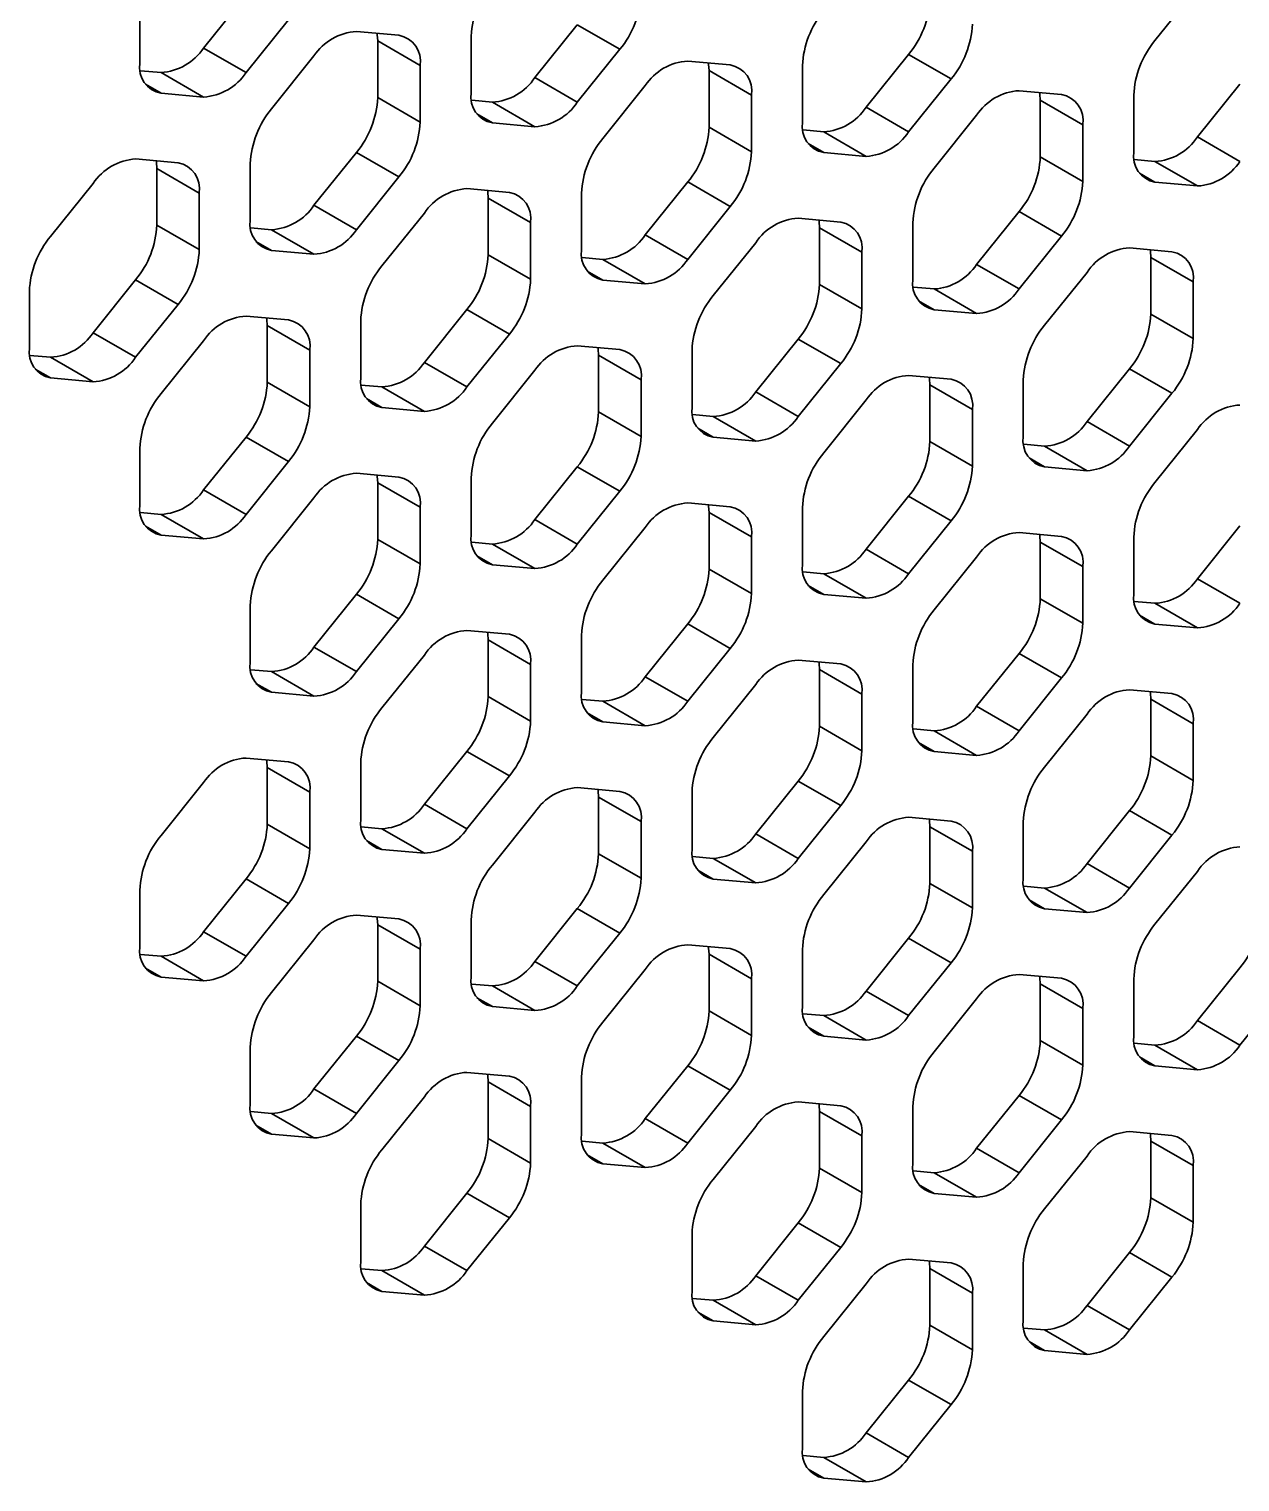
# Model space of a CAD drawing. Header units: millimetres. Extents: x 10 to 515, y -34 to 231.
# Drawn here: x 51.005 to 54.365, y 56.22 to 60.25 of the extents above; entities that cross this region are included whole.
import ezdxf

# ---------------------------------------------------------------- set-up
doc = ezdxf.new("R2010")
doc.units = ezdxf.units.MM

msp = doc.modelspace()

# ---------------------------------------------------------------- linework, layer by layer
at = {"color": 7, "linetype": 'Continuous', "lineweight": 35}
for p, q in [((51.606865, 60.34387), (51.489014, 60.197265)), ((54.24673, 60.364617), (54.128879, 60.218011)), ((51.312237, 60.312718), (51.312237, 60.155575)), ((51.606865, 60.129231), (51.724716, 60.275836)), ((52.526104, 60.261676), (52.408253, 60.115071)), ((52.526104, 60.261676), (52.643955, 60.193642)), ((52.031129, 60.232724), (51.913278, 60.243262)), ((51.972203, 60.216918), (52.090055, 60.148883)), ((51.972203, 60.216918), (51.972203, 60.059774)), ((52.231476, 60.230524), (52.231476, 60.073381)), ((51.489014, 60.197265), (51.606865, 60.129231)), ((51.795427, 60.175228), (51.677576, 60.028622)), ((52.526104, 60.047037), (52.643955, 60.193642)), ((53.445343, 60.179483), (53.327491, 60.032877)), ((53.445343, 60.179483), (53.563194, 60.111449)), ((51.371163, 60.129231), (51.313804, 60.134359)), ((52.090055, 59.99174), (52.090055, 60.148883)), ((52.950368, 60.15053), (52.832517, 60.161068)), ((52.891442, 60.134724), (53.009293, 60.06669)), ((52.891442, 60.134724), (52.891442, 59.97758)), ((53.150715, 60.148331), (53.150715, 59.991187)), ((51.371163, 60.129231), (51.489014, 60.061197)), ((52.408253, 60.115071), (52.526104, 60.047037)), ((52.714666, 60.093034), (52.596814, 59.946428)), ((53.445343, 59.964843), (53.563194, 60.111449)), ((54.364581, 60.097289), (54.24673, 59.950683)), ((51.371163, 60.071734), (51.489014, 60.061197)), ((51.972203, 60.059774), (52.090055, 59.99174)), ((52.290402, 60.047037), (52.233043, 60.052165)), ((53.009293, 59.909546), (53.009293, 60.06669)), ((53.869607, 60.068336), (53.751756, 60.078874)), ((53.810681, 60.05253), (53.928532, 59.984496)), ((53.810681, 60.05253), (53.810681, 59.895387)), ((54.069954, 60.066137), (54.069954, 59.908993)), ((52.290402, 60.047037), (52.408253, 59.979003)), ((53.327491, 60.032877), (53.445343, 59.964843)), ((53.633904, 60.01084), (53.516053, 59.864234)), ((52.290402, 59.98954), (52.408253, 59.979003)), ((52.891442, 59.97758), (53.009293, 59.909546)), ((53.20964, 59.964843), (53.152282, 59.969972)), ((53.928532, 59.827353), (53.928532, 59.984496)), ((53.20964, 59.964843), (53.327491, 59.896809)), ((54.24673, 59.950683), (54.364581, 59.882649)), ((51.418303, 59.878947), (51.300452, 59.889485)), ((51.913278, 59.9079), (51.795427, 59.761294)), ((51.913278, 59.9079), (52.031129, 59.839866)), ((53.20964, 59.907347), (53.327491, 59.896809)), ((53.810681, 59.895387), (53.928532, 59.827353)), ((51.359378, 59.863141), (51.477229, 59.795107)), ((51.359378, 59.863141), (51.359378, 59.705997)), ((51.61865, 59.876747), (51.61865, 59.719604)), ((54.128879, 59.882649), (54.071521, 59.887778)), ((54.128879, 59.882649), (54.24673, 59.814615)), ((51.182601, 59.821451), (51.06475, 59.674845)), ((51.913278, 59.69326), (52.031129, 59.839866)), ((52.832517, 59.825706), (52.714666, 59.6791)), ((52.832517, 59.825706), (52.950368, 59.757672)), ((54.128879, 59.825153), (54.24673, 59.814615)), ((51.477229, 59.637963), (51.477229, 59.795107)), ((52.337542, 59.796753), (52.219691, 59.807291)), ((52.278616, 59.780947), (52.396468, 59.712913)), ((52.278616, 59.780947), (52.278616, 59.623804)), ((52.537889, 59.794554), (52.537889, 59.63741)), ((51.795427, 59.761294), (51.913278, 59.69326)), ((52.10184, 59.739257), (51.983989, 59.592651)), ((52.832517, 59.611066), (52.950368, 59.757672)), ((53.751756, 59.743512), (53.633904, 59.596906)), ((53.751756, 59.743512), (53.869607, 59.675478)), ((51.359378, 59.705997), (51.477229, 59.637963)), ((51.677576, 59.69326), (51.620217, 59.698389)), ((51.677576, 59.69326), (51.795427, 59.625226)), ((52.396468, 59.555769), (52.396468, 59.712913)), ((53.256781, 59.71456), (53.13893, 59.725097)), ((53.197855, 59.698753), (53.315706, 59.630719)), ((53.197855, 59.698753), (53.197855, 59.54161)), ((53.457128, 59.71236), (53.457128, 59.555217)), ((52.714666, 59.6791), (52.832517, 59.611066)), ((53.021079, 59.657063), (52.903227, 59.510458)), ((53.751756, 59.528872), (53.869607, 59.675478)), ((51.677576, 59.635764), (51.795427, 59.625226)), ((52.278616, 59.623804), (52.396468, 59.555769)), ((52.596814, 59.611066), (52.539456, 59.616195)), ((52.596814, 59.611066), (52.714666, 59.543032)), ((53.315706, 59.473576), (53.315706, 59.630719)), ((54.17602, 59.632366), (54.058168, 59.642903)), ((54.117094, 59.616559), (54.234945, 59.548525)), ((54.117094, 59.616559), (54.117094, 59.459416)), ((53.633904, 59.596906), (53.751756, 59.528872)), ((53.940317, 59.574869), (53.822466, 59.428264)), ((51.300452, 59.554123), (51.182601, 59.407517)), ((51.300452, 59.554123), (51.418303, 59.486089)), ((52.596814, 59.55357), (52.714666, 59.543032)), ((53.197855, 59.54161), (53.315706, 59.473576)), ((53.516053, 59.528872), (53.458695, 59.534001)), ((53.516053, 59.528872), (53.633904, 59.460838)), ((54.234945, 59.391382), (54.234945, 59.548525)), ((51.005824, 59.522971), (51.005824, 59.365827)), ((51.300452, 59.339483), (51.418303, 59.486089)), ((51.724716, 59.442977), (51.606865, 59.453514)), ((52.219691, 59.471929), (52.10184, 59.325323)), ((52.219691, 59.471929), (52.337542, 59.403895)), ((53.516053, 59.471376), (53.633904, 59.460838)), ((54.117094, 59.459416), (54.234945, 59.391382)), ((51.182601, 59.407517), (51.300452, 59.339483)), ((51.665791, 59.42717), (51.783642, 59.359136)), ((51.665791, 59.42717), (51.665791, 59.270027)), ((51.925063, 59.440777), (51.925063, 59.283633)), ((51.489014, 59.38548), (51.371163, 59.238874)), ((52.219691, 59.257289), (52.337542, 59.403895)), ((52.643955, 59.360783), (52.526104, 59.37132)), ((53.13893, 59.389735), (53.021079, 59.243129)), ((53.13893, 59.389735), (53.256781, 59.321701)), ((51.06475, 59.339483), (51.007391, 59.344612)), ((51.06475, 59.339483), (51.182601, 59.271449)), ((51.783642, 59.201993), (51.783642, 59.359136)), ((52.10184, 59.325323), (52.219691, 59.257289)), ((52.585029, 59.344976), (52.70288, 59.276942)), ((52.585029, 59.344976), (52.585029, 59.187833)), ((52.844302, 59.358583), (52.844302, 59.20144)), ((52.408253, 59.303286), (52.290402, 59.156681)), ((53.13893, 59.175095), (53.256781, 59.321701)), ((53.563194, 59.278589), (53.445343, 59.289127)), ((54.058168, 59.307541), (53.940317, 59.160936)), ((54.058168, 59.307541), (54.17602, 59.239507)), ((51.06475, 59.281987), (51.182601, 59.271449)), ((51.665791, 59.270027), (51.783642, 59.201993)), ((51.983989, 59.257289), (51.92663, 59.262418)), ((51.983989, 59.257289), (52.10184, 59.189255)), ((52.70288, 59.119799), (52.70288, 59.276942)), ((53.504268, 59.262782), (53.622119, 59.194748)), ((53.504268, 59.262782), (53.504268, 59.105639)), ((53.763541, 59.276389), (53.763541, 59.119246)), ((53.021079, 59.243129), (53.13893, 59.175095)), ((53.327491, 59.221093), (53.20964, 59.074487)), ((54.058168, 59.092902), (54.17602, 59.239507)), ((51.983989, 59.199793), (52.10184, 59.189255)), ((52.585029, 59.187833), (52.70288, 59.119799)), ((52.903227, 59.175095), (52.845869, 59.180224)), ((52.903227, 59.175095), (53.021079, 59.107061)), ((53.622119, 59.037605), (53.622119, 59.194748)), ((53.940317, 59.160936), (54.058168, 59.092902)), ((54.24673, 59.138899), (54.128879, 58.992293)), ((51.312237, 59.087), (51.312237, 58.929857)), ((51.606865, 59.118152), (51.489014, 58.971546)), ((51.606865, 59.118152), (51.724716, 59.050118)), ((52.903227, 59.117599), (53.021079, 59.107061)), ((53.504268, 59.105639), (53.622119, 59.037605)), ((53.822466, 59.092902), (53.765108, 59.09803)), ((53.822466, 59.092902), (53.940317, 59.024868)), ((51.606865, 58.903512), (51.724716, 59.050118)), ((52.031129, 59.007006), (51.913278, 59.017544)), ((52.231476, 59.004806), (52.231476, 58.847663)), ((52.526104, 59.035958), (52.408253, 58.889353)), ((52.526104, 59.035958), (52.643955, 58.967924)), ((53.822466, 59.035405), (53.940317, 59.024868)), ((51.489014, 58.971546), (51.606865, 58.903512)), ((51.972203, 58.991199), (52.090055, 58.923165)), ((51.972203, 58.991199), (51.972203, 58.834056)), ((52.526104, 58.821319), (52.643955, 58.967924)), ((51.795427, 58.94951), (51.677576, 58.802904)), ((52.090055, 58.766022), (52.090055, 58.923165)), ((52.950368, 58.924812), (52.832517, 58.93535)), ((53.150715, 58.922612), (53.150715, 58.765469)), ((53.445343, 58.953765), (53.327491, 58.807159)), ((53.445343, 58.953765), (53.563194, 58.885731)), ((51.371163, 58.903512), (51.313804, 58.908641)), ((51.371163, 58.903512), (51.489014, 58.835478)), ((52.408253, 58.889353), (52.526104, 58.821319)), ((52.891442, 58.909006), (53.009293, 58.840972)), ((52.891442, 58.909006), (52.891442, 58.751862)), ((53.445343, 58.739125), (53.563194, 58.885731)), ((51.371163, 58.846016), (51.489014, 58.835478)), ((52.714666, 58.867316), (52.596814, 58.72071)), ((53.869607, 58.842618), (53.751756, 58.853156)), ((54.364581, 58.871571), (54.24673, 58.724965)), ((51.972203, 58.834056), (52.090055, 58.766022)), ((52.290402, 58.821319), (52.233043, 58.826447)), ((52.290402, 58.821319), (52.408253, 58.753285)), ((53.009293, 58.683828), (53.009293, 58.840972)), ((53.327491, 58.807159), (53.445343, 58.739125)), ((53.810681, 58.826812), (53.928532, 58.758778)), ((53.810681, 58.826812), (53.810681, 58.669668)), ((54.069954, 58.840419), (54.069954, 58.683275)), ((52.290402, 58.763822), (52.408253, 58.753285)), ((53.633904, 58.785122), (53.516053, 58.638516)), ((52.891442, 58.751862), (53.009293, 58.683828)), ((53.20964, 58.739125), (53.152282, 58.744254)), ((53.20964, 58.739125), (53.327491, 58.671091)), ((53.928532, 58.601634), (53.928532, 58.758778)), ((54.24673, 58.724965), (54.364581, 58.656931)), ((51.913278, 58.682181), (51.795427, 58.535576)), ((51.913278, 58.682181), (52.031129, 58.614147)), ((53.20964, 58.681628), (53.327491, 58.671091)), ((51.61865, 58.651029), (51.61865, 58.493886)), ((53.810681, 58.669668), (53.928532, 58.601634)), ((54.128879, 58.656931), (54.071521, 58.66206)), ((54.128879, 58.656931), (54.24673, 58.588897)), ((51.913278, 58.467542), (52.031129, 58.614147)), ((52.832517, 58.599988), (52.714666, 58.453382)), ((52.832517, 58.599988), (52.950368, 58.531954)), ((54.128879, 58.599435), (54.24673, 58.588897)), ((52.337542, 58.571035), (52.219691, 58.581573)), ((52.537889, 58.568836), (52.537889, 58.411692)), ((51.795427, 58.535576), (51.913278, 58.467542)), ((52.278616, 58.555229), (52.396468, 58.487195)), ((52.278616, 58.555229), (52.278616, 58.398085)), ((52.832517, 58.385348), (52.950368, 58.531954)), ((52.10184, 58.513539), (51.983989, 58.366933)), ((52.396468, 58.330051), (52.396468, 58.487195)), ((53.256781, 58.488841), (53.13893, 58.499379)), ((53.457128, 58.486642), (53.457128, 58.329498)), ((53.751756, 58.517794), (53.633904, 58.371188)), ((53.751756, 58.517794), (53.869607, 58.44976)), ((51.677576, 58.467542), (51.620217, 58.47267)), ((51.677576, 58.467542), (51.795427, 58.399508)), ((52.714666, 58.453382), (52.832517, 58.385348)), ((53.197855, 58.473035), (53.315706, 58.405001)), ((53.197855, 58.473035), (53.197855, 58.315892)), ((53.751756, 58.303154), (53.869607, 58.44976)), ((51.677576, 58.410045), (51.795427, 58.399508)), ((52.278616, 58.398085), (52.396468, 58.330051)), ((53.021079, 58.431345), (52.903227, 58.284739)), ((53.315706, 58.247858), (53.315706, 58.405001)), ((54.17602, 58.406648), (54.058168, 58.417185)), ((52.596814, 58.385348), (52.539456, 58.390477)), ((52.596814, 58.385348), (52.714666, 58.317314)), ((53.633904, 58.371188), (53.751756, 58.303154)), ((54.117094, 58.390841), (54.234945, 58.322807)), ((54.117094, 58.390841), (54.117094, 58.233698)), ((52.596814, 58.327852), (52.714666, 58.317314)), ((53.940317, 58.349151), (53.822466, 58.202546)), ((54.234945, 58.165664), (54.234945, 58.322807)), ((53.197855, 58.315892), (53.315706, 58.247858)), ((53.516053, 58.303154), (53.458695, 58.308283)), ((53.516053, 58.303154), (53.633904, 58.23512)), ((52.219691, 58.246211), (52.10184, 58.099605)), ((52.219691, 58.246211), (52.337542, 58.178177)), ((53.516053, 58.245658), (53.633904, 58.23512)), ((51.724716, 58.217258), (51.606865, 58.227796)), ((51.665791, 58.201452), (51.783642, 58.133418)), ((51.665791, 58.201452), (51.665791, 58.044309)), ((51.925063, 58.215059), (51.925063, 58.057915)), ((54.117094, 58.233698), (54.234945, 58.165664)), ((51.489014, 58.159762), (51.371163, 58.013156)), ((52.219691, 58.031571), (52.337542, 58.178177)), ((53.13893, 58.164017), (53.021079, 58.017411)), ((53.13893, 58.164017), (53.256781, 58.095983)), ((51.783642, 57.976274), (51.783642, 58.133418)), ((52.643955, 58.135065), (52.526104, 58.145602)), ((52.585029, 58.119258), (52.70288, 58.051224)), ((52.585029, 58.119258), (52.585029, 57.962115)), ((52.844302, 58.132865), (52.844302, 57.975722)), ((52.10184, 58.099605), (52.219691, 58.031571)), ((52.408253, 58.077568), (52.290402, 57.930963)), ((53.13893, 57.949377), (53.256781, 58.095983)), ((54.058168, 58.081823), (53.940317, 57.935218)), ((54.058168, 58.081823), (54.17602, 58.013789)), ((51.665791, 58.044309), (51.783642, 57.976274)), ((51.983989, 58.031571), (51.92663, 58.0367)), ((52.70288, 57.894081), (52.70288, 58.051224)), ((53.563194, 58.052871), (53.445343, 58.063408)), ((53.504268, 58.037064), (53.622119, 57.96903)), ((53.504268, 58.037064), (53.504268, 57.879921)), ((53.763541, 58.050671), (53.763541, 57.893528)), ((51.983989, 58.031571), (52.10184, 57.963537)), ((53.021079, 58.017411), (53.13893, 57.949377)), ((53.327491, 57.995374), (53.20964, 57.848769)), ((54.058168, 57.867184), (54.17602, 58.013789)), ((51.983989, 57.974075), (52.10184, 57.963537)), ((52.585029, 57.962115), (52.70288, 57.894081)), ((53.622119, 57.811887), (53.622119, 57.96903)), ((52.903227, 57.949377), (52.845869, 57.954506)), ((52.903227, 57.949377), (53.021079, 57.881343)), ((53.940317, 57.935218), (54.058168, 57.867184)), ((51.606865, 57.892434), (51.489014, 57.745828)), ((51.606865, 57.892434), (51.724716, 57.8244)), ((52.903227, 57.891881), (53.021079, 57.881343)), ((53.504268, 57.879921), (53.622119, 57.811887)), ((54.24673, 57.913181), (54.128879, 57.766575)), ((51.312237, 57.861282), (51.312237, 57.704138)), ((53.822466, 57.867184), (53.765108, 57.872312)), ((53.822466, 57.867184), (53.940317, 57.79915)), ((51.606865, 57.677794), (51.724716, 57.8244)), ((52.526104, 57.81024), (52.408253, 57.663634)), ((52.526104, 57.81024), (52.643955, 57.742206)), ((53.822466, 57.809687), (53.940317, 57.79915)), ((52.031129, 57.781288), (51.913278, 57.791825)), ((51.972203, 57.765481), (52.090055, 57.697447)), ((51.972203, 57.765481), (51.972203, 57.608338)), ((52.231476, 57.779088), (52.231476, 57.621945)), ((51.489014, 57.745828), (51.606865, 57.677794)), ((51.795427, 57.723791), (51.677576, 57.577186)), ((52.526104, 57.5956), (52.643955, 57.742206)), ((53.445343, 57.728046), (53.327491, 57.581441)), ((53.445343, 57.728046), (53.563194, 57.660012)), ((51.371163, 57.677794), (51.313804, 57.682923)), ((51.371163, 57.677794), (51.489014, 57.60976)), ((52.090055, 57.540304), (52.090055, 57.697447)), ((52.950368, 57.699094), (52.832517, 57.709632)), ((52.891442, 57.683287), (53.009293, 57.615253)), ((52.891442, 57.683287), (52.891442, 57.526144)), ((53.150715, 57.696894), (53.150715, 57.539751)), ((52.408253, 57.663634), (52.526104, 57.5956)), ((52.714666, 57.641598), (52.596814, 57.494992)), ((53.445343, 57.513407), (53.563194, 57.660012)), ((54.364581, 57.645853), (54.24673, 57.499247)), ((51.371163, 57.620298), (51.489014, 57.60976)), ((51.972203, 57.608338), (52.090055, 57.540304)), ((52.290402, 57.5956), (52.233043, 57.600729)), ((52.290402, 57.5956), (52.408253, 57.527566)), ((53.009293, 57.45811), (53.009293, 57.615253)), ((53.869607, 57.6169), (53.751756, 57.627438)), ((53.810681, 57.601094), (53.928532, 57.53306)), ((53.810681, 57.601094), (53.810681, 57.44395)), ((54.069954, 57.6147), (54.069954, 57.457557)), ((53.327491, 57.581441), (53.445343, 57.513407)), ((53.633904, 57.559404), (53.516053, 57.412798)), ((54.364581, 57.431213), (54.482433, 57.577819)), ((52.290402, 57.538104), (52.408253, 57.527566)), ((52.891442, 57.526144), (53.009293, 57.45811)), ((53.20964, 57.513407), (53.152282, 57.518535)), ((53.20964, 57.513407), (53.327491, 57.445373)), ((53.928532, 57.375916), (53.928532, 57.53306)), ((54.24673, 57.499247), (54.364581, 57.431213)), ((51.913278, 57.456463), (51.795427, 57.309858)), ((51.913278, 57.456463), (52.031129, 57.388429)), ((53.20964, 57.45591), (53.327491, 57.445373)), ((53.810681, 57.44395), (53.928532, 57.375916)), ((54.128879, 57.431213), (54.071521, 57.436342)), ((54.128879, 57.431213), (54.24673, 57.363179)), ((51.61865, 57.425311), (51.61865, 57.268168)), ((51.913278, 57.241824), (52.031129, 57.388429)), ((52.337542, 57.345317), (52.219691, 57.355855)), ((52.832517, 57.37427), (52.714666, 57.227664)), ((52.832517, 57.37427), (52.950368, 57.306236)), ((54.128879, 57.373717), (54.24673, 57.363179)), ((51.795427, 57.309858), (51.913278, 57.241824)), ((52.278616, 57.329511), (52.396468, 57.261477)), ((52.278616, 57.329511), (52.278616, 57.172367)), ((52.537889, 57.343117), (52.537889, 57.185974)), ((52.10184, 57.287821), (51.983989, 57.141215)), ((52.832517, 57.15963), (52.950368, 57.306236)), ((53.256781, 57.263123), (53.13893, 57.273661)), ((53.751756, 57.292076), (53.633904, 57.14547)), ((53.751756, 57.292076), (53.869607, 57.224042)), ((51.677576, 57.241824), (51.620217, 57.246952)), ((51.677576, 57.241824), (51.795427, 57.17379)), ((52.396468, 57.104333), (52.396468, 57.261477)), ((53.197855, 57.247317), (53.315706, 57.179283)), ((53.197855, 57.247317), (53.197855, 57.090173)), ((53.457128, 57.260924), (53.457128, 57.10378)), ((52.714666, 57.227664), (52.832517, 57.15963)), ((53.021079, 57.205627), (52.903227, 57.059021)), ((53.751756, 57.077436), (53.869607, 57.224042)), ((54.17602, 57.180929), (54.058168, 57.191467)), ((51.677576, 57.184327), (51.795427, 57.17379)), ((52.278616, 57.172367), (52.396468, 57.104333)), ((52.596814, 57.15963), (52.539456, 57.164759)), ((52.596814, 57.15963), (52.714666, 57.091596)), ((53.315706, 57.022139), (53.315706, 57.179283)), ((54.117094, 57.165123), (54.234945, 57.097089)), ((54.117094, 57.165123), (54.117094, 57.00798)), ((53.633904, 57.14547), (53.751756, 57.077436)), ((53.940317, 57.123433), (53.822466, 56.976827)), ((52.596814, 57.102133), (52.714666, 57.091596)), ((53.197855, 57.090173), (53.315706, 57.022139)), ((53.516053, 57.077436), (53.458695, 57.082565)), ((53.516053, 57.077436), (53.633904, 57.009402)), ((54.234945, 56.939946), (54.234945, 57.097089)), ((51.925063, 56.989341), (51.925063, 56.832197)), ((52.219691, 57.020493), (52.10184, 56.873887)), ((52.219691, 57.020493), (52.337542, 56.952459)), ((53.516053, 57.01994), (53.633904, 57.009402)), ((54.117094, 57.00798), (54.234945, 56.939946)), ((52.219691, 56.805853), (52.337542, 56.952459)), ((52.844302, 56.907147), (52.844302, 56.750003)), ((53.13893, 56.938299), (53.021079, 56.791693)), ((53.13893, 56.938299), (53.256781, 56.870265)), ((52.10184, 56.873887), (52.219691, 56.805853)), ((53.13893, 56.723659), (53.256781, 56.870265)), ((53.563194, 56.827153), (53.445343, 56.83769)), ((54.058168, 56.856105), (53.940317, 56.709499)), ((54.058168, 56.856105), (54.17602, 56.788071)), ((51.983989, 56.805853), (51.92663, 56.810982)), ((51.983989, 56.805853), (52.10184, 56.737819)), ((53.021079, 56.791693), (53.13893, 56.723659)), ((53.504268, 56.811346), (53.622119, 56.743312)), ((53.504268, 56.811346), (53.504268, 56.654203)), ((53.763541, 56.824953), (53.763541, 56.66781)), ((54.058168, 56.641465), (54.17602, 56.788071)), ((51.983989, 56.748357), (52.10184, 56.737819)), ((53.327491, 56.769656), (53.20964, 56.623051)), ((52.903227, 56.723659), (52.845869, 56.728788)), ((52.903227, 56.723659), (53.021079, 56.655625)), ((53.622119, 56.586169), (53.622119, 56.743312)), ((53.940317, 56.709499), (54.058168, 56.641465)), ((52.903227, 56.666163), (53.021079, 56.655625)), ((53.504268, 56.654203), (53.622119, 56.586169)), ((53.822466, 56.641465), (53.765108, 56.646594)), ((53.822466, 56.641465), (53.940317, 56.573431)), ((53.822466, 56.583969), (53.940317, 56.573431)), ((53.150715, 56.471176), (53.150715, 56.314033)), ((53.445343, 56.502328), (53.327491, 56.355723)), ((53.445343, 56.502328), (53.563194, 56.434294)), ((53.445343, 56.287689), (53.563194, 56.434294)), ((53.327491, 56.355723), (53.445343, 56.287689)), ((53.20964, 56.287689), (53.152282, 56.292817)), ((53.20964, 56.287689), (53.327491, 56.219655)), ((53.20964, 56.230192), (53.327491, 56.219655))]:
    msp.add_line(p, q, dxfattribs=at)
at = {"color": 1, "linetype": 'Continuous', "lineweight": 35}
for p, q in [((51.328036, 60.096631), (51.371163, 60.071734)), ((52.247275, 60.014437), (52.290402, 59.98954)), ((53.166513, 59.932243), (53.20964, 59.907347)), ((54.085752, 59.850049), (54.128879, 59.825153)), ((51.634449, 59.66066), (51.677576, 59.635764)), ((52.553688, 59.578466), (52.596814, 59.55357)), ((53.472926, 59.496273), (53.516053, 59.471376)), ((51.021623, 59.306883), (51.06475, 59.281987)), ((51.940862, 59.22469), (51.983989, 59.199793)), ((52.8601, 59.142496), (52.903227, 59.117599)), ((53.779339, 59.060302), (53.822466, 59.035405)), ((51.328036, 58.870913), (51.371163, 58.846016)), ((52.247275, 58.788719), (52.290402, 58.763822)), ((53.166513, 58.706525), (53.20964, 58.681628)), ((54.085752, 58.624331), (54.128879, 58.599435)), ((51.634449, 58.434942), (51.677576, 58.410045)), ((52.553688, 58.352748), (52.596814, 58.327852)), ((53.472926, 58.270554), (53.516053, 58.245658)), ((51.940862, 57.998971), (51.983989, 57.974075)), ((52.8601, 57.916778), (52.903227, 57.891881)), ((53.779339, 57.834584), (53.822466, 57.809687)), ((51.328036, 57.645195), (51.371163, 57.620298)), ((52.247275, 57.563001), (52.290402, 57.538104)), ((53.166513, 57.480807), (53.20964, 57.45591)), ((54.085752, 57.398613), (54.128879, 57.373717)), ((51.634449, 57.209224), (51.677576, 57.184327)), ((52.553688, 57.12703), (52.596814, 57.102133)), ((53.472926, 57.044836), (53.516053, 57.01994)), ((51.940862, 56.773253), (51.983989, 56.748357)), ((52.8601, 56.691059), (52.903227, 56.666163)), ((53.779339, 56.608866), (53.822466, 56.583969)), ((53.166513, 56.255089), (53.20964, 56.230192))]:
    msp.add_line(p, q, dxfattribs=at)
at = {"color": 7, "linetype": 'Continuous', "lineweight": 35, "flags": 128}
for points in [[(51.970636, 60.238133), (51.971195, 60.234099), (51.972203, 60.216918)], [(52.889875, 60.155939), (52.890434, 60.151905), (52.891442, 60.134724)], [(53.809114, 60.073745), (53.809673, 60.069711), (53.810681, 60.05253)], [(51.35781, 59.884356), (51.358369, 59.880322), (51.359378, 59.863141)], [(52.277049, 59.802162), (52.277608, 59.798128), (52.278616, 59.780947)], [(53.196288, 59.719969), (53.196847, 59.715934), (53.197855, 59.698753)], [(54.115527, 59.637775), (54.116086, 59.633741), (54.117094, 59.616559)], [(51.664223, 59.448385), (51.664782, 59.444351), (51.665791, 59.42717)], [(52.583462, 59.366192), (52.584021, 59.362157), (52.585029, 59.344976)], [(53.502701, 59.283998), (53.50326, 59.279964), (53.504268, 59.262782)], [(51.970636, 59.012415), (51.971195, 59.008381), (51.972203, 58.991199)], [(52.889875, 58.930221), (52.890434, 58.926187), (52.891442, 58.909006)], [(53.809114, 58.848027), (53.809673, 58.843993), (53.810681, 58.826812)], [(52.277049, 58.576444), (52.277608, 58.57241), (52.278616, 58.555229)], [(53.196288, 58.49425), (53.196847, 58.490216), (53.197855, 58.473035)], [(54.115527, 58.412057), (54.116086, 58.408022), (54.117094, 58.390841)], [(51.664223, 58.222667), (51.664782, 58.218633), (51.665791, 58.201452)], [(52.583462, 58.140474), (52.584021, 58.136439), (52.585029, 58.119258)], [(53.502701, 58.05828), (53.50326, 58.054246), (53.504268, 58.037064)], [(51.970636, 57.786697), (51.971195, 57.782662), (51.972203, 57.765481)], [(52.889875, 57.704503), (52.890434, 57.700469), (52.891442, 57.683287)], [(53.809114, 57.622309), (53.809673, 57.618275), (53.810681, 57.601094)], [(52.277049, 57.350726), (52.277608, 57.346692), (52.278616, 57.329511)], [(53.196288, 57.268532), (53.196847, 57.264498), (53.197855, 57.247317)], [(54.115527, 57.186338), (54.116086, 57.182304), (54.117094, 57.165123)], [(53.502701, 56.832562), (53.50326, 56.828527), (53.504268, 56.811346)]]:
    msp.add_lwpolyline(points, dxfattribs=at)
at = {"color": 7, "linetype": 'Continuous', "lineweight": 35}
for centre, radius, start, end in [((52.48702, 60.218745), 0.255816, 140.227928, 177.360713), ((52.447336, 60.357297), 0.255816, 320.227928, 357.360713), ((53.406259, 60.136551), 0.255816, 140.227928, 177.360713), ((53.248724, 60.343137), 0.255816, 320.227928, 357.360713), ((53.366575, 60.275103), 0.255816, 320.227928, 357.360713), ((51.922378, 60.091408), 0.152127, 93.429538, 146.565085), ((52.017713, 60.160667), 0.073295, 350.748121, 79.453222), ((54.325498, 60.054357), 0.255816, 140.227928, 177.360713), ((51.362062, 60.281085), 0.152127, 273.429538, 326.565085), ((51.384578, 60.143791), 0.073295, 170.748121, 259.453222), ((52.841617, 60.009214), 0.152127, 93.429538, 146.565085), ((52.936952, 60.078474), 0.073295, 350.748121, 79.453222), ((51.479913, 60.213051), 0.152127, 273.429538, 326.565085), ((52.281301, 60.198891), 0.152127, 273.429538, 326.565085), ((51.716659, 60.071554), 0.255816, 320.227928, 357.360713), ((52.303817, 60.061597), 0.073295, 170.748121, 259.453222), ((53.760856, 59.92702), 0.152127, 93.429538, 146.565085), ((53.856191, 59.99628), 0.073295, 350.748121, 79.453222), ((51.874194, 59.864968), 0.255816, 140.227928, 177.360713), ((52.399152, 60.130857), 0.152127, 273.429538, 326.565085), ((53.20054, 60.116697), 0.152127, 273.429538, 326.565085), ((51.83451, 60.00352), 0.255816, 320.227928, 357.360713), ((52.635898, 59.98936), 0.255816, 320.227928, 357.360713), ((53.223056, 59.979403), 0.073295, 170.748121, 259.453222), ((52.793433, 59.782774), 0.255816, 140.227928, 177.360713), ((53.318391, 60.048663), 0.152127, 273.429538, 326.565085), ((54.119779, 60.034503), 0.152127, 273.429538, 326.565085), ((51.309552, 59.737631), 0.152127, 93.429538, 146.565085), ((52.753749, 59.921326), 0.255816, 320.227928, 357.360713), ((53.555137, 59.907166), 0.255816, 320.227928, 357.360713), ((54.142295, 59.897209), 0.073295, 170.748121, 259.453222), ((51.404887, 59.806891), 0.073295, 350.748121, 79.453222), ((53.712672, 59.70058), 0.255816, 140.227928, 177.360713), ((54.23763, 59.966469), 0.152127, 273.429538, 326.565085), ((53.672988, 59.839132), 0.255816, 320.227928, 357.360713), ((52.228791, 59.655437), 0.152127, 93.429538, 146.565085), ((52.324126, 59.724697), 0.073295, 350.748121, 79.453222), ((51.668475, 59.845114), 0.152127, 273.429538, 326.565085), ((51.103833, 59.717777), 0.255816, 320.227928, 357.360713), ((51.690991, 59.70782), 0.073295, 170.748121, 259.453222), ((51.786326, 59.77708), 0.152127, 273.429538, 326.565085), ((53.14803, 59.573243), 0.152127, 93.429538, 146.565085), ((53.243365, 59.642503), 0.073295, 350.748121, 79.453222), ((51.261369, 59.511191), 0.255816, 140.227928, 177.360713), ((52.587714, 59.76292), 0.152127, 273.429538, 326.565085), ((51.221684, 59.649743), 0.255816, 320.227928, 357.360713), ((52.023072, 59.635583), 0.255816, 320.227928, 357.360713), ((52.61023, 59.625626), 0.073295, 170.748121, 259.453222), ((52.705565, 59.694886), 0.152127, 273.429538, 326.565085), ((54.067269, 59.491049), 0.152127, 93.429538, 146.565085), ((54.162604, 59.560309), 0.073295, 350.748121, 79.453222), ((52.180607, 59.428997), 0.255816, 140.227928, 177.360713), ((53.506953, 59.680726), 0.152127, 273.429538, 326.565085), ((52.140923, 59.567549), 0.255816, 320.227928, 357.360713), ((52.942311, 59.553389), 0.255816, 320.227928, 357.360713), ((53.529469, 59.543433), 0.073295, 170.748121, 259.453222), ((53.624804, 59.612692), 0.152127, 273.429538, 326.565085), ((53.099846, 59.346803), 0.255816, 140.227928, 177.360713), ((51.615965, 59.30166), 0.152127, 93.429538, 146.565085), ((53.060162, 59.485355), 0.255816, 320.227928, 357.360713), ((53.86155, 59.471196), 0.255816, 320.227928, 357.360713), ((51.055649, 59.491337), 0.152127, 273.429538, 326.565085), ((51.7113, 59.37092), 0.073295, 350.748121, 79.453222), ((54.019085, 59.264609), 0.255816, 140.227928, 177.360713), ((51.078166, 59.354043), 0.073295, 170.748121, 259.453222), ((52.535204, 59.219466), 0.152127, 93.429538, 146.565085), ((53.979401, 59.403162), 0.255816, 320.227928, 357.360713), ((51.173501, 59.423303), 0.152127, 273.429538, 326.565085), ((51.974888, 59.409143), 0.152127, 273.429538, 326.565085), ((52.630539, 59.288726), 0.073295, 350.748121, 79.453222), ((53.454443, 59.137272), 0.152127, 93.429538, 146.565085), ((51.410246, 59.281806), 0.255816, 320.227928, 357.360713), ((51.997404, 59.271849), 0.073295, 170.748121, 259.453222), ((52.092739, 59.341109), 0.152127, 273.429538, 326.565085), ((53.549778, 59.206532), 0.073295, 350.748121, 79.453222), ((51.567781, 59.07522), 0.255816, 140.227928, 177.360713), ((52.894127, 59.32695), 0.152127, 273.429538, 326.565085), ((54.373682, 59.055079), 0.152127, 93.429538, 146.565085), ((51.528097, 59.213772), 0.255816, 320.227928, 357.360713), ((52.329485, 59.199613), 0.255816, 320.227928, 357.360713), ((52.916643, 59.189656), 0.073295, 170.748121, 259.453222), ((53.011978, 59.258916), 0.152127, 273.429538, 326.565085), ((52.48702, 58.993026), 0.255816, 140.227928, 177.360713), ((53.813366, 59.244756), 0.152127, 273.429538, 326.565085), ((52.447336, 59.131579), 0.255816, 320.227928, 357.360713), ((53.248724, 59.117419), 0.255816, 320.227928, 357.360713), ((53.835882, 59.107462), 0.073295, 170.748121, 259.453222), ((53.931217, 59.176722), 0.152127, 273.429538, 326.565085), ((53.406259, 58.910833), 0.255816, 140.227928, 177.360713), ((51.922378, 58.865689), 0.152127, 93.429538, 146.565085), ((52.017713, 58.934949), 0.073295, 350.748121, 79.453222), ((53.366575, 59.049385), 0.255816, 320.227928, 357.360713), ((51.362062, 59.055367), 0.152127, 273.429538, 326.565085), ((54.325498, 58.828639), 0.255816, 140.227928, 177.360713), ((51.384578, 58.918073), 0.073295, 170.748121, 259.453222), ((52.841617, 58.783496), 0.152127, 93.429538, 146.565085), ((52.936952, 58.852756), 0.073295, 350.748121, 79.453222), ((51.479913, 58.987333), 0.152127, 273.429538, 326.565085), ((52.281301, 58.973173), 0.152127, 273.429538, 326.565085), ((52.303817, 58.835879), 0.073295, 170.748121, 259.453222), ((53.760856, 58.701302), 0.152127, 93.429538, 146.565085), ((53.856191, 58.770562), 0.073295, 350.748121, 79.453222), ((51.874194, 58.63925), 0.255816, 140.227928, 177.360713), ((51.716659, 58.845836), 0.255816, 320.227928, 357.360713), ((52.399152, 58.905139), 0.152127, 273.429538, 326.565085), ((53.20054, 58.890979), 0.152127, 273.429538, 326.565085), ((51.83451, 58.777802), 0.255816, 320.227928, 357.360713), ((53.223056, 58.753685), 0.073295, 170.748121, 259.453222), ((52.793433, 58.557056), 0.255816, 140.227928, 177.360713), ((52.635898, 58.763642), 0.255816, 320.227928, 357.360713), ((53.318391, 58.822945), 0.152127, 273.429538, 326.565085), ((54.119779, 58.808785), 0.152127, 273.429538, 326.565085), ((52.753749, 58.695608), 0.255816, 320.227928, 357.360713), ((54.142295, 58.671491), 0.073295, 170.748121, 259.453222), ((53.555137, 58.681448), 0.255816, 320.227928, 357.360713), ((54.23763, 58.740751), 0.152127, 273.429538, 326.565085), ((53.712672, 58.474862), 0.255816, 140.227928, 177.360713), ((53.672988, 58.613414), 0.255816, 320.227928, 357.360713), ((52.228791, 58.429719), 0.152127, 93.429538, 146.565085), ((52.324126, 58.498979), 0.073295, 350.748121, 79.453222), ((51.668475, 58.619396), 0.152127, 273.429538, 326.565085), ((51.690991, 58.482102), 0.073295, 170.748121, 259.453222), ((53.14803, 58.347525), 0.152127, 93.429538, 146.565085), ((53.243365, 58.416785), 0.073295, 350.748121, 79.453222), ((51.786326, 58.551362), 0.152127, 273.429538, 326.565085), ((52.587714, 58.537202), 0.152127, 273.429538, 326.565085), ((52.023072, 58.409865), 0.255816, 320.227928, 357.360713), ((52.61023, 58.399908), 0.073295, 170.748121, 259.453222), ((54.067269, 58.265331), 0.152127, 93.429538, 146.565085), ((54.162604, 58.334591), 0.073295, 350.748121, 79.453222), ((52.180607, 58.203279), 0.255816, 140.227928, 177.360713), ((52.705565, 58.469168), 0.152127, 273.429538, 326.565085), ((53.506953, 58.455008), 0.152127, 273.429538, 326.565085), ((52.140923, 58.341831), 0.255816, 320.227928, 357.360713), ((53.529469, 58.317714), 0.073295, 170.748121, 259.453222), ((53.099846, 58.121085), 0.255816, 140.227928, 177.360713), ((52.942311, 58.327671), 0.255816, 320.227928, 357.360713), ((53.624804, 58.386974), 0.152127, 273.429538, 326.565085), ((53.060162, 58.259637), 0.255816, 320.227928, 357.360713), ((51.615965, 58.075942), 0.152127, 93.429538, 146.565085), ((51.7113, 58.145202), 0.073295, 350.748121, 79.453222), ((54.019085, 58.038891), 0.255816, 140.227928, 177.360713), ((53.86155, 58.245478), 0.255816, 320.227928, 357.360713), ((53.979401, 58.177444), 0.255816, 320.227928, 357.360713), ((52.535204, 57.993748), 0.152127, 93.429538, 146.565085), ((52.630539, 58.063008), 0.073295, 350.748121, 79.453222), ((51.974888, 58.183425), 0.152127, 273.429538, 326.565085), ((51.410246, 58.056088), 0.255816, 320.227928, 357.360713), ((51.997404, 58.046131), 0.073295, 170.748121, 259.453222), ((53.454443, 57.911554), 0.152127, 93.429538, 146.565085), ((53.549778, 57.980814), 0.073295, 350.748121, 79.453222), ((51.567781, 57.849502), 0.255816, 140.227928, 177.360713), ((52.092739, 58.115391), 0.152127, 273.429538, 326.565085), ((52.894127, 58.101231), 0.152127, 273.429538, 326.565085), ((51.528097, 57.988054), 0.255816, 320.227928, 357.360713), ((52.329485, 57.973894), 0.255816, 320.227928, 357.360713), ((52.916643, 57.963938), 0.073295, 170.748121, 259.453222), ((54.373682, 57.82936), 0.152127, 93.429538, 146.565085), ((52.48702, 57.767308), 0.255816, 140.227928, 177.360713), ((53.011978, 58.033197), 0.152127, 273.429538, 326.565085), ((53.813366, 58.019038), 0.152127, 273.429538, 326.565085), ((52.447336, 57.90586), 0.255816, 320.227928, 357.360713), ((53.248724, 57.891701), 0.255816, 320.227928, 357.360713), ((53.835882, 57.881744), 0.073295, 170.748121, 259.453222), ((53.406259, 57.685114), 0.255816, 140.227928, 177.360713), ((53.931217, 57.951004), 0.152127, 273.429538, 326.565085), ((53.366575, 57.823667), 0.255816, 320.227928, 357.360713), ((54.167963, 57.809507), 0.255816, 320.227928, 357.360713), ((51.922378, 57.639971), 0.152127, 93.429538, 146.565085), ((52.017713, 57.709231), 0.073295, 350.748121, 79.453222), ((54.325498, 57.602921), 0.255816, 140.227928, 177.360713), ((51.362062, 57.829648), 0.152127, 273.429538, 326.565085), ((51.384578, 57.692354), 0.073295, 170.748121, 259.453222), ((51.479913, 57.761614), 0.152127, 273.429538, 326.565085), ((52.841617, 57.557777), 0.152127, 93.429538, 146.565085), ((52.936952, 57.627037), 0.073295, 350.748121, 79.453222), ((52.281301, 57.747455), 0.152127, 273.429538, 326.565085), ((51.716659, 57.620118), 0.255816, 320.227928, 357.360713), ((52.303817, 57.610161), 0.073295, 170.748121, 259.453222), ((52.399152, 57.679421), 0.152127, 273.429538, 326.565085), ((53.760856, 57.475584), 0.152127, 93.429538, 146.565085), ((53.856191, 57.544844), 0.073295, 350.748121, 79.453222), ((51.874194, 57.413531), 0.255816, 140.227928, 177.360713), ((53.20054, 57.665261), 0.152127, 273.429538, 326.565085), ((51.83451, 57.552084), 0.255816, 320.227928, 357.360713), ((52.635898, 57.537924), 0.255816, 320.227928, 357.360713), ((53.223056, 57.527967), 0.073295, 170.748121, 259.453222), ((53.318391, 57.597227), 0.152127, 273.429538, 326.565085), ((52.793433, 57.331338), 0.255816, 140.227928, 177.360713), ((54.119779, 57.583067), 0.152127, 273.429538, 326.565085), ((52.753749, 57.46989), 0.255816, 320.227928, 357.360713), ((53.555137, 57.45573), 0.255816, 320.227928, 357.360713), ((54.142295, 57.445773), 0.073295, 170.748121, 259.453222), ((54.23763, 57.515033), 0.152127, 273.429538, 326.565085), ((53.712672, 57.249144), 0.255816, 140.227928, 177.360713), ((52.228791, 57.204001), 0.152127, 93.429538, 146.565085), ((53.672988, 57.387696), 0.255816, 320.227928, 357.360713), ((51.668475, 57.393678), 0.152127, 273.429538, 326.565085), ((52.324126, 57.273261), 0.073295, 350.748121, 79.453222), ((53.14803, 57.121807), 0.152127, 93.429538, 146.565085), ((51.690991, 57.256384), 0.073295, 170.748121, 259.453222), ((51.786326, 57.325644), 0.152127, 273.429538, 326.565085), ((53.243365, 57.191067), 0.073295, 350.748121, 79.453222), ((52.587714, 57.311484), 0.152127, 273.429538, 326.565085), ((54.067269, 57.039613), 0.152127, 93.429538, 146.565085), ((52.023072, 57.184147), 0.255816, 320.227928, 357.360713), ((52.61023, 57.17419), 0.073295, 170.748121, 259.453222), ((52.705565, 57.24345), 0.152127, 273.429538, 326.565085), ((54.162604, 57.108873), 0.073295, 350.748121, 79.453222), ((52.180607, 56.977561), 0.255816, 140.227928, 177.360713), ((53.506953, 57.22929), 0.152127, 273.429538, 326.565085), ((52.140923, 57.116113), 0.255816, 320.227928, 357.360713), ((52.942311, 57.101953), 0.255816, 320.227928, 357.360713), ((53.529469, 57.091996), 0.073295, 170.748121, 259.453222), ((53.624804, 57.161256), 0.152127, 273.429538, 326.565085), ((53.099846, 56.895367), 0.255816, 140.227928, 177.360713), ((53.060162, 57.033919), 0.255816, 320.227928, 357.360713), ((53.86155, 57.019759), 0.255816, 320.227928, 357.360713), ((54.019085, 56.813173), 0.255816, 140.227928, 177.360713), ((53.979401, 56.951725), 0.255816, 320.227928, 357.360713), ((51.974888, 56.957707), 0.152127, 273.429538, 326.565085), ((51.997404, 56.820413), 0.073295, 170.748121, 259.453222), ((53.454443, 56.685836), 0.152127, 93.429538, 146.565085), ((53.549778, 56.755096), 0.073295, 350.748121, 79.453222), ((52.092739, 56.889673), 0.152127, 273.429538, 326.565085), ((52.894127, 56.875513), 0.152127, 273.429538, 326.565085), ((52.916643, 56.738219), 0.073295, 170.748121, 259.453222), ((53.011978, 56.807479), 0.152127, 273.429538, 326.565085), ((53.813366, 56.79332), 0.152127, 273.429538, 326.565085), ((53.835882, 56.656026), 0.073295, 170.748121, 259.453222), ((53.248724, 56.665983), 0.255816, 320.227928, 357.360713), ((53.931217, 56.725286), 0.152127, 273.429538, 326.565085), ((53.406259, 56.459396), 0.255816, 140.227928, 177.360713), ((53.366575, 56.597949), 0.255816, 320.227928, 357.360713), ((53.20054, 56.439543), 0.152127, 273.429538, 326.565085), ((53.223056, 56.302249), 0.073295, 170.748121, 259.453222), ((53.318391, 56.371509), 0.152127, 273.429538, 326.565085)]:
    msp.add_arc(centre, radius, start, end, dxfattribs=at)

doc.saveas('drawing.dxf')
